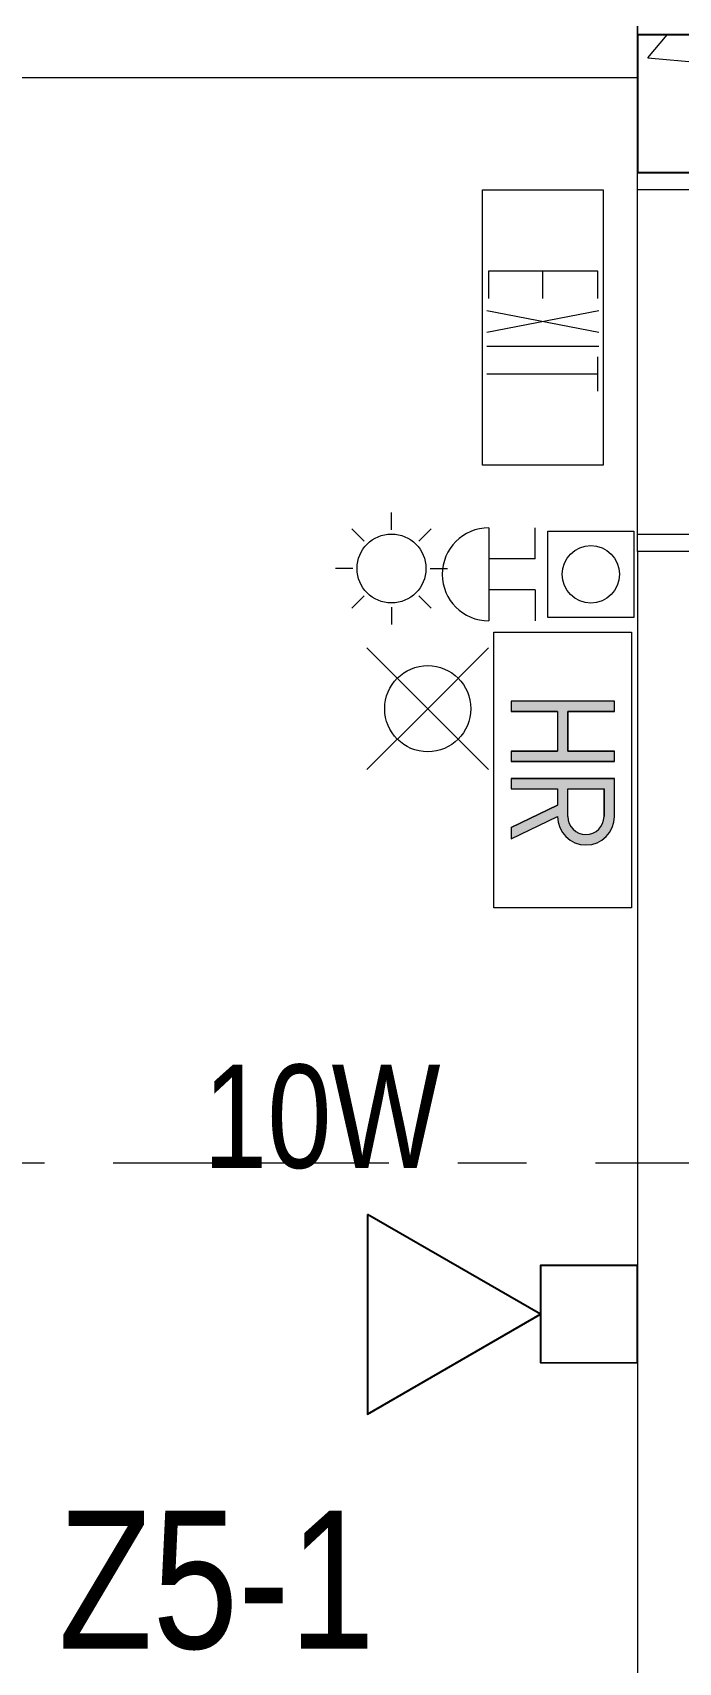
# Model space of a CAD drawing. Header units: millimetres. Extents: x 401980 to 1130603, y 21610 to 442280.
# Drawn here: x 929957 to 931832, y 161071 to 165802 of the extents above; entities that cross this region are included whole.
import ezdxf
from ezdxf.enums import TextEntityAlignment as Align

# ---------------------------------------------------------------- set-up
doc = ezdxf.new("R2010")
doc.units = ezdxf.units.MM
doc.header["$LTSCALE"] = 100
doc.linetypes.add('IDA - Grid Line', pattern=[14, 8, -2, 2, -2])
for name, color, linetype, lineweight in [('A-_DETA----_ED-1', 8, 'Continuous', 9), ('A-_DOOR----_E-1', 8, 'Continuous', 9), ('A-_WALL----_E', 8, 'Continuous', 9), ('A-_WALL----_E-1', 8, 'Continuous', 18), ('A-_WALLPRTN_E', 8, 'Continuous', 9), ('A-_WALLPRTN_E-1', 8, 'Continuous', 18), ('E-_LIGT----_E', 8, 'Continuous', 9), ('S-_ANOTGRID_E-1', 8, 'IDA - Grid Line', 9), ('S-_COLN----_E-1', 8, 'Continuous', 9), ('S-_COLN----_E-2', 8, 'Continuous', 25)]:
    doc.layers.add(name, color=color, linetype=linetype, lineweight=lineweight)
doc.layers.add('E-P-Iso-DB', color=1, linetype='Continuous')
doc.layers.add('EVC_PA', color=7, linetype='Continuous')
doc.styles.add('Arial', font='arial.ttf', dxfattribs={"height": 375})
doc.styles.add('Arial_8', font='arial.ttf', dxfattribs={"height": 2})

# ---------------------------------------------------------------- blocks, each defined once
blk = doc.blocks.new('Archi 3')
at = {"layer": 'A-_DETA----_ED-1'}
blk.add_hatch(color=8, dxfattribs=at).paths.add_polyline_path([(931346.5, 163686.2), (931646.5, 163686.2), (931646.5, 163716.2), (931511.5, 163716.2), (931511.5, 163831.2), (931646.5, 163831.2), (931646.5, 163861.2), (931346.5, 163861.2), (931346.5, 163831.2), (931481.5, 163831.2), (931481.5, 163716.2), (931346.5, 163716.2)])
h = blk.add_hatch(color=8, dxfattribs=at)
h.paths.add_polyline_path([(931564, 163443.7), (931585.4, 163446.6), (931605.2, 163454.8), (931622.3, 163467.9), (931635.4, 163485), (931643.7, 163504.9), (931646.5, 163526.2), (931646.5, 163636.2), (931346.5, 163636.2), (931346.5, 163606.2), (931481.5, 163606.2), (931481.5, 163559.5), (931346.5, 163494.5), (931346.5, 163461.2), (931481.5, 163526.2), (931484.3, 163504.9), (931492.6, 163485), (931505.7, 163467.9), (931522.7, 163454.8), (931542.6, 163446.6)])
h.paths.add_polyline_path([(931564, 163473.7), (931550.4, 163475.5), (931537.7, 163480.8), (931526.9, 163489.1), (931518.5, 163500), (931513.3, 163512.7), (931511.5, 163526.2), (931511.5, 163606.2), (931616.5, 163606.2), (931614.7, 163512.7), (931609.5, 163500), (931601.1, 163489.1), (931590.2, 163480.8), (931577.6, 163475.5)])
at = {"layer": 'A-_DETA----_ED-1', "color": 8}
for p, q in [((931598.9, 165109.5), (931281.5, 165109.5)), ((931281.5, 165109.5), (931281.5, 165029.5)), ((931439, 165029.5), (931439, 165109.5)), ((931598.9, 165029.5), (931598.9, 165109.5)), ((931601.2, 164994.5), (931276.2, 164931.6)), ((931601.2, 164931.6), (931276.2, 164994.5)), ((931601.2, 164890.6), (931276.2, 164890.6)), ((931598.6, 164760.6), (931598.6, 164860.6)), ((931598.6, 164810.6), (931276.2, 164810.6)), ((930999.4, 164358.6), (930999.4, 164408.6)), ((930919.9, 164325.7), (930884.5, 164361)), ((931079, 164325.7), (931114.4, 164361)), ((931281.9, 164364), (931281.9, 164094)), ((931416.9, 164274), (931416.9, 164364)), ((931453.3, 164104.2), (931453.3, 164354.2)), ((931453.3, 164354.2), (931703.3, 164354.2)), ((931703.3, 164354.2), (931703.3, 164104.2)), ((931416.9, 164274), (931281.9, 164274)), ((930886.9, 164246.1), (930836.9, 164246.1)), ((931111.9, 164246.1), (931161.9, 164246.1)), ((931416.9, 164184), (931281.9, 164184)), ((931416.9, 164184), (931416.9, 164094)), ((930919.9, 164166.6), (930884.5, 164131.2)), ((930999.4, 164133.6), (930999.4, 164083.6)), ((931079, 164166.6), (931114.4, 164131.2)), ((931703.3, 164104.2), (931453.3, 164104.2)), ((931296.5, 163261.2), (931296.5, 164061.2)), ((931296.5, 164061.2), (931696.5, 164061.2)), ((931696.5, 164061.2), (931696.5, 163261.2)), ((930927.9, 164015.9), (931104.7, 163839.2)), ((931281.4, 164015.9), (931104.7, 163839.2)), ((930927.9, 163662.4), (931104.7, 163839.2)), ((931281.4, 163662.4), (931104.7, 163839.2)), ((931346.5, 163861.2), (931346.5, 163831.2)), ((931646.5, 163861.2), (931346.5, 163861.2)), ((931646.5, 163861.2), (931346.5, 163861.2)), ((931346.5, 163861.2), (931346.5, 163831.2)), ((931646.5, 163831.2), (931646.5, 163861.2)), ((931646.5, 163831.2), (931646.5, 163861.2)), ((931481.5, 163831.2), (931346.5, 163831.2)), ((931346.5, 163831.2), (931481.5, 163831.2)), ((931481.5, 163831.2), (931481.5, 163716.2)), ((931481.5, 163831.2), (931481.5, 163716.2)), ((931511.5, 163831.2), (931511.5, 163716.2)), ((931646.5, 163831.2), (931511.5, 163831.2)), ((931511.5, 163716.2), (931511.5, 163831.2)), ((931511.5, 163831.2), (931646.5, 163831.2)), ((931346.5, 163716.2), (931346.5, 163686.2)), ((931346.5, 163716.2), (931481.5, 163716.2)), ((931481.5, 163716.2), (931346.5, 163716.2)), ((931346.5, 163716.2), (931346.5, 163686.2)), ((931511.5, 163716.2), (931646.5, 163716.2)), ((931646.5, 163716.2), (931511.5, 163716.2)), ((931646.5, 163686.2), (931646.5, 163716.2)), ((931646.5, 163686.2), (931646.5, 163716.2)), ((931646.5, 163686.2), (931346.5, 163686.2)), ((931346.5, 163686.2), (931646.5, 163686.2)), ((931346.5, 163636.2), (931646.5, 163636.2)), ((931346.5, 163636.2), (931346.5, 163606.2)), ((931646.5, 163636.2), (931346.5, 163636.2)), ((931346.5, 163636.2), (931346.5, 163606.2)), ((931346.5, 163606.2), (931481.5, 163606.2)), ((931346.5, 163606.2), (931481.5, 163606.2)), ((931481.5, 163606.2), (931481.5, 163559.5)), ((931481.5, 163606.2), (931481.5, 163559.5)), ((931511.5, 163606.2), (931616.5, 163606.2)), ((931511.5, 163526.2), (931511.5, 163606.2)), ((931511.5, 163526.2), (931511.5, 163606.2)), ((931511.5, 163606.2), (931616.5, 163606.2)), ((931616.5, 163526.2), (931616.5, 163606.2)), ((931616.5, 163606.2), (931616.5, 163526.2)), ((931646.5, 163526.2), (931646.5, 163636.2)), ((931646.5, 163526.2), (931646.5, 163636.2)), ((931346.5, 163494.5), (931481.5, 163559.5)), ((931481.5, 163559.5), (931346.5, 163494.5)), ((931346.5, 163461.2), (931481.5, 163526.2)), ((931346.5, 163461.2), (931481.5, 163526.2)), ((931346.5, 163494.5), (931346.5, 163461.2)), ((931346.5, 163494.5), (931346.5, 163461.2)), ((931696.5, 163261.2), (931296.5, 163261.2))]:
    blk.add_line(p, q, dxfattribs=at)
for centre, radius in [((930999.4, 164246.1), 100), ((931578.3, 164229.2), 83.3), ((931104.7, 163839.2), 125)]:
    blk.add_circle(centre, radius, dxfattribs=at)
for centre, radius, start, end in [((931281.9, 164229), 135, 90, 270), ((931564, 163526.2), 82.5, 180, 0), ((931564, 163526.2), 82.5, 180, 0), ((931564, 163526.2), 52.5, 180, 0), ((931564, 163526.2), 52.5, 180, 0)]:
    blk.add_arc(centre, radius, start, end, dxfattribs=at)
at = {"layer": 'A-_DOOR----_E-1', "color": 8}
for p, q in [((931714, 165395.7), (931914, 165395.7)), ((931714, 165345.7), (931714, 165395.7)), ((931914, 165345.7), (931714, 165345.7)), ((931714, 164345.7), (931914, 164345.7)), ((931714, 164295.7), (931714, 164345.7)), ((931914, 164295.7), (931714, 164295.7))]:
    blk.add_line(p, q, dxfattribs=at)
at = {"layer": 'A-_WALL----_E', "color": 8}
for p, q in [((931714, 165670.7), (931714, 165820.7)), ((934814, 165795.7), (931714, 165795.7)), ((931714, 165670.7), (927839, 165670.7))]:
    blk.add_line(p, q, dxfattribs=at)
at = {"layer": 'A-_WALL----_E-1', "color": 8}
blk.add_line((931714, 165820.7), (931714, 165595.7), dxfattribs=at)
at = {"layer": 'A-_WALLPRTN_E', "color": 8}
for p, q in [((931714, 164295.7), (931714, 165395.7)), ((931714, 165395.7), (931914, 165395.7)), ((931914, 164295.7), (931714, 164295.7))]:
    blk.add_line(p, q, dxfattribs=at)
at = {"layer": 'A-_WALLPRTN_E-1', "color": 8}
for p, q in [((931714, 165595.7), (931714, 165395.7)), ((931714, 165395.7), (931914, 165395.7)), ((931914, 164295.7), (931714, 164295.7)), ((931714, 164295.7), (931714, 158110.7))]:
    blk.add_line(p, q, dxfattribs=at)
at = {"layer": 'E-_LIGT----_E', "color": 8}
for p, q in [((931264, 165345.7), (931614, 165345.7)), ((931264, 164545.7), (931264, 165345.7)), ((931614, 165345.7), (931614, 164545.7)), ((931614, 164545.7), (931264, 164545.7))]:
    blk.add_line(p, q, dxfattribs=at)
at = {"layer": 'S-_ANOTGRID_E-1', "color": 8}
blk.add_line((910591.8, 162520.7), (957417, 162520.7), dxfattribs=at)
at = {"layer": 'S-_COLN----_E-1', "color": 8, "linetype": 'Continuous'}
for q in [(931800.1, 165795.7), (931895.2, 165714.8)]:
    blk.add_line((931743.4, 165728.1), q, dxfattribs=at)
at = {"layer": 'S-_COLN----_E-2', "color": 8}
for p, q in [((931914, 165795.7), (931714, 165795.7)), ((931714, 165795.7), (931714, 165395.7)), ((931714, 165395.7), (931914, 165395.7))]:
    blk.add_line(p, q, dxfattribs=at)
blk = doc.blocks.new('H')
at = {"layer": 'EVC_PA', "color": 1}
for points in [[(286.1, 74.2), (-27.4, 74), (129.5, -197.4)], [(53.3, -197.4), (53.4, -350), (205.9, -349.9), (205.8, -197.3)]]:
    blk.add_lwpolyline(points, close=True, dxfattribs=at)

msp = doc.modelspace()

# ---------------------------------------------------------------- block references
at = {"layer": 'E-P-Iso-DB', "color": 8}
msp.add_blockref('Archi 3', (0, 0), dxfattribs=at)
at = {"layer": 'EVC_PA', "xscale": 1.850013175945747, "yscale": 1.850013175945747, "zscale": 1.850013175945747, "rotation": 89.99999999999703}
msp.add_blockref('H', (931066.6, 161842), dxfattribs=at)

# ---------------------------------------------------------------- texts
at = {"layer": 'EVC_PA', "color": 1, "style": 'Arial', "width": 0.8}
msp.add_text('10W', height=300, dxfattribs=at).set_placement((930797.1, 162656, 1.9), align=Align.MIDDLE_CENTER)
at = {"layer": 'EVC_PA', "color": 7, "style": 'Arial_8', "width": 0.8}
msp.add_text('Z5-1', height=400, dxfattribs=at).set_placement((930032.5, 161110.8))

doc.saveas('drawing.dxf')
